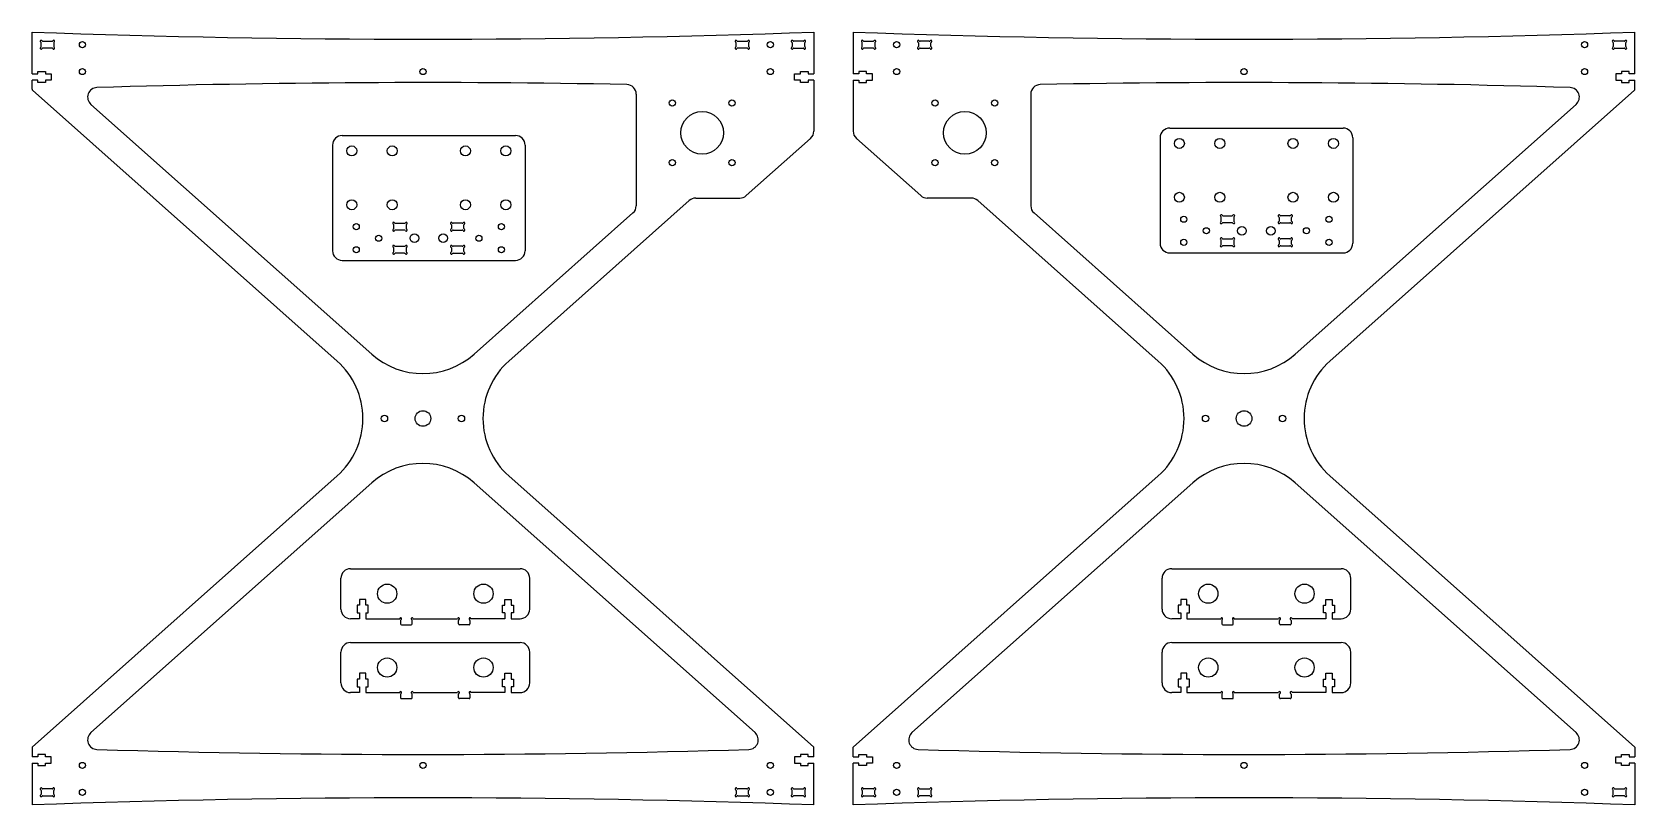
# Model space of a CAD drawing. Extents: x -693 to 1358, y -529 to 19.
# Drawn here: x -693 to 139, y -402 to 0 of the extents above; entities that cross this region are included whole.
import ezdxf

# ---------------------------------------------------------------- set-up
doc = ezdxf.new("R2010")
doc.units = 0
doc.layers.get('0').update_dxf_attribs({"linetype": 'CONTINUOUS'})

msp = doc.modelspace()

# ---------------------------------------------------------------- linework, layer by layer
at = {"color": 7, "linetype": 'CONTINUOUS'}
for p, q in [((-693.24, -21.81), (-693.24, 0)), ((-287.27, 0), (-287.27, -21.81)), ((-266.86, 0), (-266.86, -21.81)), ((139.1, -21.81), (139.1, 0)), ((-688.49, -7.52), (-688.49, -5.65)), ((-687.62, -4.79), (-682.85, -4.79)), ((-681.99, -5.65), (-681.99, -7.52)), ((-327.66, -7.52), (-327.66, -5.65)), ((-326.79, -4.79), (-322.03, -4.79)), ((-321.16, -5.65), (-321.16, -7.52)), ((-298.52, -5.65), (-298.52, -7.52)), ((-292.89, -4.79), (-297.66, -4.79)), ((-292.02, -7.52), (-292.02, -5.65)), ((-262.11, -7.52), (-262.11, -5.65)), ((-261.25, -4.79), (-256.48, -4.79)), ((-255.61, -5.65), (-255.61, -7.52)), ((-232.97, -5.65), (-232.97, -7.52)), ((-227.34, -4.79), (-232.11, -4.79)), ((-226.47, -7.52), (-226.47, -5.65)), ((127.85, -5.65), (127.85, -7.52)), ((133.49, -4.79), (128.72, -4.79)), ((134.35, -7.52), (134.35, -5.65)), ((-682.85, -8.39), (-687.62, -8.39)), ((-322.03, -8.39), (-326.79, -8.39)), ((-297.66, -8.39), (-292.89, -8.39)), ((-256.48, -8.39), (-261.25, -8.39)), ((-232.11, -8.39), (-227.34, -8.39)), ((128.72, -8.39), (133.49, -8.39)), ((-693.24, -21.81), (-690.24, -21.81)), ((-690.24, -21.81), (-690.24, -20.54)), ((-690.24, -20.54), (-686.24, -20.54)), ((-686.24, -20.54), (-686.24, -21.81)), ((-686.24, -21.81), (-683.24, -21.81)), ((-683.24, -21.81), (-683.24, -25.01)), ((-297.27, -25.01), (-297.27, -21.81)), ((-297.27, -21.81), (-294.27, -21.81)), ((-294.27, -21.81), (-294.27, -20.54)), ((-294.27, -20.54), (-290.27, -20.54)), ((-290.27, -20.54), (-290.27, -21.81)), ((-290.27, -21.81), (-287.27, -21.81)), ((-263.86, -21.81), (-266.86, -21.81)), ((-259.86, -20.54), (-263.86, -20.54)), ((-263.86, -20.54), (-263.86, -21.81)), ((-259.86, -21.81), (-259.86, -20.54)), ((-256.86, -21.81), (-259.86, -21.81)), ((-256.86, -25.01), (-256.86, -21.81)), ((132.1, -21.81), (129.1, -21.81)), ((129.1, -21.81), (129.1, -25.01)), ((136.1, -20.54), (132.1, -20.54)), ((132.1, -20.54), (132.1, -21.81)), ((136.1, -21.81), (136.1, -20.54)), ((139.1, -21.81), (136.1, -21.81)), ((-693.24, -29.78), (-693.24, -25.01)), ((-690.24, -25.01), (-693.24, -25.01)), ((-690.24, -26.28), (-690.24, -25.01)), ((-686.24, -26.28), (-690.24, -26.28)), ((-683.24, -25.01), (-686.24, -25.01)), ((-686.24, -25.01), (-686.24, -26.28)), ((-294.27, -25.01), (-297.27, -25.01)), ((-294.27, -26.28), (-294.27, -25.01)), ((-290.27, -26.28), (-294.27, -26.28)), ((-287.27, -25.01), (-290.27, -25.01)), ((-290.27, -25.01), (-290.27, -26.28)), ((-287.27, -25.01), (-287.27, -51.56)), ((-266.86, -25.01), (-266.86, -51.56)), ((-266.86, -25.01), (-263.86, -25.01)), ((-263.86, -25.01), (-263.86, -26.28)), ((-263.86, -26.28), (-259.86, -26.28)), ((-259.86, -25.01), (-256.86, -25.01)), ((-259.86, -26.28), (-259.86, -25.01)), ((129.1, -25.01), (132.1, -25.01)), ((132.1, -25.01), (132.1, -26.28)), ((132.1, -26.28), (136.1, -26.28)), ((136.1, -26.28), (136.1, -25.01)), ((136.1, -25.01), (139.1, -25.01)), ((139.1, -29.78), (139.1, -25.01)), ((-504.6, -99.38), (-499.83, -99.38)), ((-469.83, -99.38), (-474.6, -99.38)), ((-75.71, -98.25), (-75.71, -96.38)), ((-74.84, -95.51), (-70.07, -95.51)), ((-70.07, -99.11), (-74.84, -99.11)), ((-69.21, -96.38), (-69.21, -98.25)), ((-45.71, -96.38), (-45.71, -98.25)), ((-40.07, -95.51), (-44.84, -95.51)), ((-44.84, -99.11), (-40.07, -99.11)), ((-39.21, -98.25), (-39.21, -96.38)), ((-505.46, -102.11), (-505.46, -100.25)), ((-499.83, -102.98), (-504.6, -102.98)), ((-498.96, -100.25), (-498.96, -102.11)), ((-475.46, -100.25), (-475.46, -102.11)), ((-474.6, -102.98), (-469.83, -102.98)), ((-468.96, -102.11), (-468.96, -100.25)), ((-74.84, -107.51), (-70.07, -107.51)), ((-40.07, -107.51), (-44.84, -107.51)), ((-505.46, -114.11), (-505.46, -112.25)), ((-504.6, -111.38), (-499.83, -111.38)), ((-499.83, -114.98), (-504.6, -114.98)), ((-498.96, -112.25), (-498.96, -114.11)), ((-475.46, -112.25), (-475.46, -114.11)), ((-469.83, -111.38), (-474.6, -111.38)), ((-474.6, -114.98), (-469.83, -114.98)), ((-468.96, -114.11), (-468.96, -112.25)), ((-102.46, -114.81), (-12.46, -114.81)), ((-75.71, -110.25), (-75.71, -108.38)), ((-70.07, -111.11), (-74.84, -111.11)), ((-69.21, -108.38), (-69.21, -110.25)), ((-45.71, -108.38), (-45.71, -110.25)), ((-44.84, -111.11), (-40.07, -111.11)), ((-39.21, -110.25), (-39.21, -108.38)), ((-532.21, -118.68), (-442.21, -118.68)), ((-523.13, -297.94), (-524.4, -297.94)), ((-524.4, -297.94), (-524.4, -301.94)), ((-519.93, -294.94), (-523.13, -294.94)), ((-523.13, -294.94), (-523.13, -297.94)), ((-519.93, -297.94), (-519.93, -294.94)), ((-518.66, -297.94), (-519.93, -297.94)), ((-518.66, -301.94), (-518.66, -297.94)), ((-449, -301.94), (-449, -297.94)), ((-449, -297.94), (-447.73, -297.94)), ((-447.73, -297.94), (-447.73, -294.94)), ((-447.73, -294.94), (-444.53, -294.94)), ((-444.53, -294.94), (-444.53, -297.94)), ((-444.53, -297.94), (-443.26, -297.94)), ((-443.26, -297.94), (-443.26, -301.94)), ((-96.76, -297.94), (-98.03, -297.94)), ((-98.03, -297.94), (-98.03, -301.94)), ((-93.56, -294.94), (-96.76, -294.94)), ((-96.76, -294.94), (-96.76, -297.94)), ((-93.56, -297.94), (-93.56, -294.94)), ((-92.29, -297.94), (-93.56, -297.94)), ((-92.29, -301.94), (-92.29, -297.94)), ((-22.63, -301.94), (-22.63, -297.94)), ((-22.63, -297.94), (-21.36, -297.94)), ((-21.36, -297.94), (-21.36, -294.94)), ((-21.36, -294.94), (-18.16, -294.94)), ((-18.16, -294.94), (-18.16, -297.94)), ((-18.16, -297.94), (-16.89, -297.94)), ((-16.89, -297.94), (-16.89, -301.94)), ((-524.4, -301.94), (-523.13, -301.94)), ((-519.93, -301.94), (-518.66, -301.94)), ((-501.83, -305.81), (-501.83, -307.62)), ((-495.83, -307.62), (-495.83, -305.81)), ((-471.83, -307.62), (-471.83, -305.81)), ((-465.83, -305.81), (-465.83, -307.62)), ((-447.73, -301.94), (-449, -301.94)), ((-443.26, -301.94), (-444.53, -301.94)), ((-98.03, -301.94), (-96.76, -301.94)), ((-93.56, -301.94), (-92.29, -301.94)), ((-75.46, -305.81), (-75.46, -307.62)), ((-69.46, -307.62), (-69.46, -305.81)), ((-45.46, -307.62), (-45.46, -305.81)), ((-39.46, -305.81), (-39.46, -307.62)), ((-21.36, -301.94), (-22.63, -301.94)), ((-16.89, -301.94), (-18.16, -301.94)), ((-501.33, -308.12), (-496.33, -308.12)), ((-466.33, -308.12), (-471.33, -308.12)), ((-74.96, -308.12), (-69.96, -308.12)), ((-39.96, -308.12), (-44.96, -308.12)), ((-523.13, -336.33), (-524.4, -336.33)), ((-524.4, -336.33), (-524.4, -340.33)), ((-524.4, -340.33), (-523.13, -340.33)), ((-519.93, -333.33), (-523.13, -333.33)), ((-523.13, -333.33), (-523.13, -336.33)), ((-519.93, -336.33), (-519.93, -333.33)), ((-518.66, -336.33), (-519.93, -336.33)), ((-519.93, -340.33), (-518.66, -340.33)), ((-518.66, -340.33), (-518.66, -336.33)), ((-449, -340.33), (-449, -336.33)), ((-449, -336.33), (-447.73, -336.33)), ((-447.73, -340.33), (-449, -340.33)), ((-447.73, -336.33), (-447.73, -333.33)), ((-447.73, -333.33), (-444.53, -333.33)), ((-444.53, -333.33), (-444.53, -336.33)), ((-444.53, -336.33), (-443.26, -336.33)), ((-443.26, -340.33), (-444.53, -340.33)), ((-443.26, -336.33), (-443.26, -340.33)), ((-96.76, -336.33), (-98.03, -336.33)), ((-98.03, -336.33), (-98.03, -340.33)), ((-98.03, -340.33), (-96.76, -340.33)), ((-93.56, -333.33), (-96.76, -333.33)), ((-96.76, -333.33), (-96.76, -336.33)), ((-93.56, -336.33), (-93.56, -333.33)), ((-92.29, -336.33), (-93.56, -336.33)), ((-93.56, -340.33), (-92.29, -340.33)), ((-92.29, -340.33), (-92.29, -336.33)), ((-22.63, -340.33), (-22.63, -336.33)), ((-22.63, -336.33), (-21.36, -336.33)), ((-21.36, -340.33), (-22.63, -340.33)), ((-21.36, -336.33), (-21.36, -333.33)), ((-21.36, -333.33), (-18.16, -333.33)), ((-18.16, -333.33), (-18.16, -336.33)), ((-18.16, -336.33), (-16.89, -336.33)), ((-16.89, -340.33), (-18.16, -340.33)), ((-16.89, -336.33), (-16.89, -340.33)), ((-501.83, -344.2), (-501.83, -346)), ((-501.33, -346.5), (-496.33, -346.5)), ((-495.83, -346), (-495.83, -344.2)), ((-471.83, -346), (-471.83, -344.2)), ((-466.33, -346.5), (-471.33, -346.5)), ((-465.83, -344.2), (-465.83, -346)), ((-75.46, -344.2), (-75.46, -346)), ((-74.96, -346.5), (-69.96, -346.5)), ((-69.46, -346), (-69.46, -344.2)), ((-45.46, -346), (-45.46, -344.2)), ((-39.96, -346.5), (-44.96, -346.5)), ((-39.46, -344.2), (-39.46, -346)), ((-693.24, -371.76), (-693.24, -376.75)), ((-287.27, -376.75), (-287.27, -371.76)), ((-266.86, -376.75), (-266.86, -371.76)), ((139.1, -371.76), (139.1, -376.75)), ((-690.24, -376.75), (-693.24, -376.75)), ((-693.24, -379.95), (-690.24, -379.95)), ((-693.24, -379.95), (-693.24, -401.76)), ((-686.24, -375.48), (-690.24, -375.48)), ((-690.24, -375.48), (-690.24, -376.75)), ((-690.24, -379.95), (-690.24, -381.22)), ((-690.24, -381.22), (-686.24, -381.22)), ((-686.24, -376.75), (-686.24, -375.48)), ((-683.24, -376.75), (-686.24, -376.75)), ((-686.24, -379.95), (-683.24, -379.95)), ((-686.24, -381.22), (-686.24, -379.95)), ((-683.24, -379.95), (-683.24, -376.75)), ((-297.27, -376.75), (-297.27, -379.95)), ((-294.27, -376.75), (-297.27, -376.75)), ((-297.27, -379.95), (-294.27, -379.95)), ((-294.27, -375.48), (-294.27, -376.75)), ((-290.27, -375.48), (-294.27, -375.48)), ((-294.27, -379.95), (-294.27, -381.22)), ((-294.27, -381.22), (-290.27, -381.22)), ((-290.27, -376.75), (-290.27, -375.48)), ((-287.27, -376.75), (-290.27, -376.75)), ((-290.27, -379.95), (-287.27, -379.95)), ((-290.27, -381.22), (-290.27, -379.95)), ((-287.27, -401.76), (-287.27, -379.95)), ((-266.86, -376.75), (-263.86, -376.75)), ((-266.86, -401.76), (-266.86, -379.95)), ((-263.86, -379.95), (-266.86, -379.95)), ((-263.86, -375.48), (-259.86, -375.48)), ((-263.86, -376.75), (-263.86, -375.48)), ((-263.86, -381.22), (-263.86, -379.95)), ((-259.86, -381.22), (-263.86, -381.22)), ((-259.86, -375.48), (-259.86, -376.75)), ((-259.86, -376.75), (-256.86, -376.75)), ((-259.86, -379.95), (-259.86, -381.22)), ((-256.86, -379.95), (-259.86, -379.95)), ((-256.86, -376.75), (-256.86, -379.95)), ((129.1, -376.75), (132.1, -376.75)), ((129.1, -379.95), (129.1, -376.75)), ((132.1, -379.95), (129.1, -379.95)), ((132.1, -375.48), (136.1, -375.48)), ((132.1, -376.75), (132.1, -375.48)), ((132.1, -381.22), (132.1, -379.95)), ((136.1, -381.22), (132.1, -381.22)), ((136.1, -375.48), (136.1, -376.75)), ((136.1, -376.75), (139.1, -376.75)), ((136.1, -379.95), (136.1, -381.22)), ((139.1, -379.95), (136.1, -379.95)), ((139.1, -379.95), (139.1, -401.76)), ((-688.49, -394.24), (-688.49, -396.1)), ((-682.85, -393.37), (-687.62, -393.37)), ((-687.62, -396.97), (-682.85, -396.97)), ((-681.99, -396.1), (-681.99, -394.24)), ((-327.66, -394.24), (-327.66, -396.1)), ((-322.03, -393.37), (-326.79, -393.37)), ((-326.79, -396.97), (-322.03, -396.97)), ((-321.16, -396.1), (-321.16, -394.24)), ((-298.52, -396.1), (-298.52, -394.24)), ((-297.66, -393.37), (-292.89, -393.37)), ((-292.89, -396.97), (-297.66, -396.97)), ((-292.02, -394.24), (-292.02, -396.1)), ((-262.11, -394.24), (-262.11, -396.1)), ((-256.48, -393.37), (-261.25, -393.37)), ((-261.25, -396.97), (-256.48, -396.97)), ((-255.61, -396.1), (-255.61, -394.24)), ((-232.97, -396.1), (-232.97, -394.24)), ((-232.11, -393.37), (-227.34, -393.37)), ((-227.34, -396.97), (-232.11, -396.97)), ((-226.47, -394.24), (-226.47, -396.1)), ((127.85, -396.1), (127.85, -394.24)), ((128.72, -393.37), (133.49, -393.37)), ((133.49, -396.97), (128.72, -396.97)), ((134.35, -394.24), (134.35, -396.1))]:
    msp.add_line(p, q, dxfattribs=at)
for p, q in [((-534.82, -171), (-693.07, -30.15)), ((-379.52, -32.29), (-379.52, -90.29)), ((-174.61, -32.29), (-174.61, -90.29)), ((-19.31, -171), (138.93, -30.15)), ((-662.7, -37.6), (-516.85, -167.42)), ((108.56, -37.6), (-37.29, -167.42)), ((-102.46, -49.91), (-12.46, -49.91)), ((-532.21, -53.78), (-442.21, -53.78)), ((-322.37, -85.04), (-288.95, -55.29)), ((-231.76, -85.04), (-265.19, -55.29)), ((-107.46, -54.91), (-107.46, -109.81)), ((-7.46, -54.91), (-7.46, -109.81)), ((-537.21, -58.78), (-537.21, -113.68)), ((-437.21, -58.78), (-437.21, -113.68)), ((-445.68, -171), (-351.95, -87.57)), ((-348.63, -86.31), (-325.7, -86.31)), ((-205.5, -86.31), (-228.44, -86.31)), ((-108.45, -171), (-202.18, -87.57)), ((-381.2, -94.02), (-463.66, -167.42)), ((-172.93, -94.02), (-90.47, -167.42)), ((-534.82, -230.76), (-693.24, -371.76)), ((-445.68, -230.76), (-287.27, -371.76)), ((-108.45, -230.76), (-266.86, -371.76)), ((-19.31, -230.76), (139.1, -371.76)), ((-662.7, -364.16), (-516.85, -234.34)), ((-317.81, -364.16), (-463.66, -234.34)), ((-236.33, -364.16), (-90.47, -234.34)), ((108.56, -364.16), (-37.29, -234.34)), ((-527.83, -278.94), (-439.83, -278.94)), ((-101.46, -278.94), (-13.46, -278.94)), ((-532.83, -299.94), (-532.83, -283.94)), ((-434.83, -299.94), (-434.83, -283.94)), ((-106.46, -299.94), (-106.46, -283.94)), ((-8.46, -299.94), (-8.46, -283.94)), ((-523.13, -304.94), (-527.83, -304.94)), ((-523.13, -301.94), (-523.13, -304.94)), ((-519.93, -301.94), (-519.93, -304.94)), ((-519.93, -304.94), (-502.33, -304.94)), ((-508.83, -304.94), (-502.33, -304.94)), ((-495.33, -304.94), (-472.33, -304.94)), ((-458.83, -304.94), (-465.33, -304.94)), ((-447.73, -304.94), (-465.33, -304.94)), ((-447.73, -301.94), (-447.73, -304.94)), ((-444.53, -301.94), (-444.53, -304.94)), ((-444.53, -304.94), (-439.83, -304.94)), ((-96.76, -304.94), (-101.46, -304.94)), ((-96.76, -301.94), (-96.76, -304.94)), ((-93.56, -301.94), (-93.56, -304.94)), ((-93.56, -304.94), (-75.96, -304.94)), ((-82.46, -304.94), (-75.96, -304.94)), ((-68.96, -304.94), (-45.96, -304.94)), ((-32.46, -304.94), (-38.96, -304.94)), ((-21.36, -304.94), (-38.96, -304.94)), ((-21.36, -301.94), (-21.36, -304.94)), ((-18.16, -301.94), (-18.16, -304.94)), ((-18.16, -304.94), (-13.46, -304.94)), ((-532.83, -338.33), (-532.83, -322.33)), ((-527.83, -317.33), (-439.83, -317.33)), ((-434.83, -338.33), (-434.83, -322.33)), ((-106.46, -338.33), (-106.46, -322.33)), ((-101.46, -317.33), (-13.46, -317.33)), ((-8.46, -338.33), (-8.46, -322.33)), ((-523.13, -340.33), (-523.13, -343.33)), ((-519.93, -340.33), (-519.93, -343.33)), ((-447.73, -340.33), (-447.73, -343.33)), ((-444.53, -340.33), (-444.53, -343.33)), ((-96.76, -340.33), (-96.76, -343.33)), ((-93.56, -340.33), (-93.56, -343.33)), ((-21.36, -340.33), (-21.36, -343.33)), ((-18.16, -340.33), (-18.16, -343.33)), ((-523.13, -343.33), (-527.83, -343.33)), ((-519.93, -343.33), (-502.33, -343.33)), ((-508.83, -343.33), (-502.33, -343.33)), ((-495.33, -343.33), (-472.33, -343.33)), ((-458.83, -343.33), (-465.33, -343.33)), ((-447.73, -343.33), (-465.33, -343.33)), ((-444.53, -343.33), (-439.83, -343.33)), ((-96.76, -343.33), (-101.46, -343.33)), ((-93.56, -343.33), (-75.96, -343.33)), ((-82.46, -343.33), (-75.96, -343.33)), ((-68.96, -343.33), (-45.96, -343.33)), ((-32.46, -343.33), (-38.96, -343.33)), ((-21.36, -343.33), (-38.96, -343.33)), ((-18.16, -343.33), (-13.46, -343.33))]:
    msp.add_line(p, q)
for centre, radius in [((-667.06, -6.59), 1.6), ((-309.84, -6.59), 1.6), ((-244.29, -6.59), 1.6), ((112.93, -6.59), 1.6), ((-667.06, -20.54), 1.6), ((-490.25, -20.54), 1.6), ((-309.84, -20.54), 1.6), ((-244.29, -20.54), 1.6), ((-63.88, -20.54), 1.6), ((112.93, -20.54), 1.6), ((-360.79, -36.87), 1.6), ((-345.29, -52.37), 11.1), ((-329.79, -36.87), 1.6), ((-224.34, -36.87), 1.6), ((-208.84, -52.37), 11.1), ((-193.34, -36.87), 1.6), ((-360.79, -67.87), 1.6), ((-329.79, -67.87), 1.6), ((-224.34, -67.87), 1.6), ((-193.34, -67.87), 1.6), ((-524.91, -101.18), 1.6), ((-449.51, -101.18), 1.6), ((-95.16, -97.31), 1.6), ((-19.76, -97.31), 1.6), ((-513.21, -107.18), 1.6), ((-494.71, -107.18), 2.25), ((-479.71, -107.18), 2.25), ((-461.21, -107.18), 1.6), ((-95.16, -109.31), 1.6), ((-83.46, -103.31), 1.6), ((-64.96, -103.31), 2.25), ((-49.96, -103.31), 2.25), ((-31.46, -103.31), 1.6), ((-19.76, -109.31), 1.6), ((-524.91, -113.18), 1.6), ((-449.51, -113.18), 1.6), ((-667.06, -381.22), 1.6), ((-490.25, -381.22), 1.6), ((-309.84, -381.22), 1.6), ((-244.29, -381.22), 1.6), ((-63.88, -381.22), 1.6), ((112.93, -381.22), 1.6), ((-667.06, -395.17), 1.6), ((-309.84, -395.17), 1.6), ((-244.29, -395.17), 1.6), ((112.93, -395.17), 1.6)]:
    msp.add_circle(centre, radius, dxfattribs=at)
for centre, radius in [((-97.46, -57.91), 2.6), ((-76.46, -57.91), 2.6), ((-38.46, -57.91), 2.6), ((-17.46, -57.91), 2.6), ((-527.21, -61.78), 2.6), ((-506.21, -61.78), 2.6), ((-468.21, -61.78), 2.6), ((-447.21, -61.78), 2.6), ((-527.21, -89.78), 2.6), ((-506.21, -89.78), 2.6), ((-468.21, -89.78), 2.6), ((-447.21, -89.78), 2.6), ((-97.46, -85.91), 2.6), ((-76.46, -85.91), 2.6), ((-38.46, -85.91), 2.6), ((-17.46, -85.91), 2.6), ((-510.25, -200.88), 1.65), ((-490.25, -200.88), 4.05), ((-470.25, -200.88), 1.65), ((-83.88, -200.88), 1.65), ((-63.88, -200.88), 4.05), ((-43.88, -200.88), 1.65), ((-508.83, -291.94), 5), ((-458.83, -291.94), 5), ((-82.46, -291.94), 5), ((-32.46, -291.94), 5), ((-508.83, -330.33), 5), ((-458.83, -330.33), 5), ((-82.46, -330.33), 5), ((-32.46, -330.33), 5)]:
    msp.add_circle(centre, radius)
for centre, radius, start, end in [((-490.25, 5533.31), 5537.03, 267.89912, 272.10088), ((-63.88, 5533.31), 5537.03, 267.89912, 272.10088), ((-688.49, -4.79), 0.5, 30, 240), ((-688.49, -8.39), 0.5, 120, 330), ((-688.99, -5.65), 0.5, 0, 60), ((-688.99, -7.52), 0.5, 300, 0), ((-687.62, -4.29), 0.5, 210, 270), ((-682.85, -4.29), 0.5, 270, 330), ((-681.99, -4.79), 0.5, 300, 150), ((-681.99, -8.39), 0.5, 210, 60), ((-681.49, -5.65), 0.5, 120, 180), ((-681.49, -7.52), 0.5, 180, 240), ((-327.66, -4.79), 0.5, 30, 240), ((-327.66, -8.39), 0.5, 120, 330), ((-328.16, -5.65), 0.5, 0, 60), ((-328.16, -7.52), 0.5, 300, 0), ((-326.79, -4.29), 0.5, 210, 270), ((-322.03, -4.29), 0.5, 270, 330), ((-321.16, -4.79), 0.5, 300, 150), ((-321.16, -8.39), 0.5, 210, 60), ((-320.66, -5.65), 0.5, 120, 180), ((-320.66, -7.52), 0.5, 180, 240), ((-298.52, -4.79), 0.5, 30, 240), ((-298.52, -8.39), 0.5, 120, 330), ((-299.02, -5.65), 0.5, 0, 60), ((-299.02, -7.52), 0.5, 300, 0), ((-297.66, -4.29), 0.5, 210, 270), ((-292.89, -4.29), 0.5, 270, 330), ((-292.02, -4.79), 0.5, 300, 150), ((-292.02, -8.39), 0.5, 210, 60), ((-291.52, -5.65), 0.5, 120, 180), ((-291.52, -7.52), 0.5, 180, 240), ((-262.11, -4.79), 0.5, 30, 240), ((-262.11, -8.39), 0.5, 120, 330), ((-262.61, -5.65), 0.5, 0, 60), ((-262.61, -7.52), 0.5, 300, 0), ((-261.25, -4.29), 0.5, 210, 270), ((-256.48, -4.29), 0.5, 270, 330), ((-255.61, -4.79), 0.5, 300, 150), ((-255.61, -8.39), 0.5, 210, 60), ((-255.11, -5.65), 0.5, 120, 180), ((-255.11, -7.52), 0.5, 180, 240), ((-232.97, -4.79), 0.5, 30, 240), ((-232.97, -8.39), 0.5, 120, 330), ((-233.47, -5.65), 0.5, 0, 60), ((-233.47, -7.52), 0.5, 300, 0), ((-232.11, -4.29), 0.5, 210, 270), ((-227.34, -4.29), 0.5, 270, 330), ((-226.47, -4.79), 0.5, 300, 150), ((-226.47, -8.39), 0.5, 210, 60), ((-225.97, -5.65), 0.5, 120, 180), ((-225.97, -7.52), 0.5, 180, 240), ((127.85, -4.79), 0.5, 30, 240), ((127.85, -8.39), 0.5, 120, 330), ((127.35, -5.65), 0.5, 0, 60), ((127.35, -7.52), 0.5, 300, 0), ((128.72, -4.29), 0.5, 210, 270), ((133.49, -4.29), 0.5, 270, 330), ((134.35, -4.79), 0.5, 300, 150), ((134.35, -8.39), 0.5, 210, 60), ((134.85, -5.65), 0.5, 120, 180), ((134.85, -7.52), 0.5, 180, 240), ((-687.62, -8.89), 0.5, 90, 150), ((-682.85, -8.89), 0.5, 30, 90), ((-326.79, -8.89), 0.5, 90, 150), ((-322.03, -8.89), 0.5, 30, 90), ((-297.66, -8.89), 0.5, 90, 150), ((-292.89, -8.89), 0.5, 30, 90), ((-261.25, -8.89), 0.5, 90, 150), ((-256.48, -8.89), 0.5, 30, 90), ((-232.11, -8.89), 0.5, 90, 150), ((-227.34, -8.89), 0.5, 30, 90), ((128.72, -8.89), 0.5, 90, 150), ((133.49, -8.89), 0.5, 30, 90), ((-490.25, -5563.31), 5537.03, 88.90489, 91.75187), ((-63.88, -5563.31), 5537.03, 88.24813, 91.09511), ((-505.46, -99.38), 0.5, 30, 240), ((-505.96, -100.25), 0.5, 0, 60), ((-504.6, -98.88), 0.5, 210, 270), ((-499.83, -98.88), 0.5, 270, 330), ((-498.96, -99.38), 0.5, 300, 150), ((-498.46, -100.25), 0.5, 120, 180), ((-475.46, -99.38), 0.5, 30, 240), ((-475.96, -100.25), 0.5, 0, 60), ((-474.6, -98.88), 0.5, 210, 270), ((-469.83, -98.88), 0.5, 270, 330), ((-468.96, -99.38), 0.5, 300, 150), ((-468.46, -100.25), 0.5, 120, 180), ((-75.71, -95.51), 0.5, 30, 240), ((-75.71, -99.11), 0.5, 120, 330), ((-76.21, -96.38), 0.5, 0, 60), ((-76.21, -98.25), 0.5, 300, 0), ((-74.84, -95.01), 0.5, 210, 270), ((-74.84, -99.61), 0.5, 90, 150), ((-70.07, -95.01), 0.5, 270, 330), ((-70.07, -99.61), 0.5, 30, 90), ((-69.21, -95.51), 0.5, 300, 150), ((-69.21, -99.11), 0.5, 210, 60), ((-68.71, -96.38), 0.5, 120, 180), ((-68.71, -98.25), 0.5, 180, 240), ((-45.71, -95.51), 0.5, 30, 240), ((-45.71, -99.11), 0.5, 120, 330), ((-46.21, -96.38), 0.5, 0, 60), ((-46.21, -98.25), 0.5, 300, 0), ((-44.84, -95.01), 0.5, 210, 270), ((-44.84, -99.61), 0.5, 90, 150), ((-40.07, -95.01), 0.5, 270, 330), ((-40.07, -99.61), 0.5, 30, 90), ((-39.21, -95.51), 0.5, 300, 150), ((-39.21, -99.11), 0.5, 210, 60), ((-38.71, -96.38), 0.5, 120, 180), ((-38.71, -98.25), 0.5, 180, 240), ((-505.46, -102.98), 0.5, 120, 330), ((-505.96, -102.11), 0.5, 300, 0), ((-504.6, -103.48), 0.5, 90, 150), ((-499.83, -103.48), 0.5, 30, 90), ((-498.96, -102.98), 0.5, 210, 60), ((-498.46, -102.11), 0.5, 180, 240), ((-475.46, -102.98), 0.5, 120, 330), ((-475.96, -102.11), 0.5, 300, 0), ((-474.6, -103.48), 0.5, 90, 150), ((-469.83, -103.48), 0.5, 30, 90), ((-468.96, -102.98), 0.5, 210, 60), ((-468.46, -102.11), 0.5, 180, 240), ((-75.71, -107.51), 0.5, 30, 240), ((-76.21, -108.38), 0.5, 0, 60), ((-74.84, -107.01), 0.5, 210, 270), ((-70.07, -107.01), 0.5, 270, 330), ((-69.21, -107.51), 0.5, 300, 150), ((-68.71, -108.38), 0.5, 120, 180), ((-45.71, -107.51), 0.5, 30, 240), ((-46.21, -108.38), 0.5, 0, 60), ((-44.84, -107.01), 0.5, 210, 270), ((-40.07, -107.01), 0.5, 270, 330), ((-39.21, -107.51), 0.5, 300, 150), ((-38.71, -108.38), 0.5, 120, 180), ((-505.46, -111.38), 0.5, 30, 240), ((-505.46, -114.98), 0.5, 120, 330), ((-505.96, -112.25), 0.5, 0, 60), ((-505.96, -114.11), 0.5, 300, 0), ((-504.6, -110.88), 0.5, 210, 270), ((-504.6, -115.48), 0.5, 90, 150), ((-499.83, -110.88), 0.5, 270, 330), ((-499.83, -115.48), 0.5, 30, 90), ((-498.96, -111.38), 0.5, 300, 150), ((-498.96, -114.98), 0.5, 210, 60), ((-498.46, -112.25), 0.5, 120, 180), ((-498.46, -114.11), 0.5, 180, 240), ((-475.46, -111.38), 0.5, 30, 240), ((-475.46, -114.98), 0.5, 120, 330), ((-475.96, -112.25), 0.5, 0, 60), ((-475.96, -114.11), 0.5, 300, 0), ((-474.6, -110.88), 0.5, 210, 270), ((-474.6, -115.48), 0.5, 90, 150), ((-469.83, -110.88), 0.5, 270, 330), ((-469.83, -115.48), 0.5, 30, 90), ((-468.96, -111.38), 0.5, 300, 150), ((-468.96, -114.98), 0.5, 210, 60), ((-468.46, -112.25), 0.5, 120, 180), ((-468.46, -114.11), 0.5, 180, 240), ((-75.71, -111.11), 0.5, 120, 330), ((-76.21, -110.25), 0.5, 300, 0), ((-74.84, -111.61), 0.5, 90, 150), ((-70.07, -111.61), 0.5, 30, 90), ((-69.21, -111.11), 0.5, 210, 60), ((-68.71, -110.25), 0.5, 180, 240), ((-45.71, -111.11), 0.5, 120, 330), ((-46.21, -110.25), 0.5, 300, 0), ((-44.84, -111.61), 0.5, 90, 150), ((-40.07, -111.61), 0.5, 30, 90), ((-39.21, -111.11), 0.5, 210, 60), ((-38.71, -110.25), 0.5, 180, 240), ((-501.83, -304.94), 0.5, 300, 180), ((-501.33, -305.81), 0.5, 120, 180), ((-501.33, -307.62), 0.5, 180, 270), ((-495.83, -304.94), 0.5, 0, 240), ((-496.33, -307.62), 0.5, 270, 0), ((-496.33, -305.81), 0.5, 0, 60), ((-471.83, -304.94), 0.5, 300, 180), ((-471.33, -305.81), 0.5, 120, 180), ((-471.33, -307.62), 0.5, 180, 270), ((-465.83, -304.94), 0.5, 0, 240), ((-466.33, -307.62), 0.5, 270, 0), ((-466.33, -305.81), 0.5, 0, 60), ((-75.46, -304.94), 0.5, 300, 180), ((-74.96, -305.81), 0.5, 120, 180), ((-74.96, -307.62), 0.5, 180, 270), ((-69.46, -304.94), 0.5, 0, 240), ((-69.96, -307.62), 0.5, 270, 0), ((-69.96, -305.81), 0.5, 0, 60), ((-45.46, -304.94), 0.5, 300, 180), ((-44.96, -305.81), 0.5, 120, 180), ((-44.96, -307.62), 0.5, 180, 270), ((-39.46, -304.94), 0.5, 0, 240), ((-39.96, -307.62), 0.5, 270, 0), ((-39.96, -305.81), 0.5, 0, 60), ((-501.83, -343.33), 0.5, 300, 180), ((-501.33, -344.2), 0.5, 120, 180), ((-501.33, -346), 0.5, 180, 270), ((-495.83, -343.33), 0.5, 0, 240), ((-496.33, -346), 0.5, 270, 0), ((-496.33, -344.2), 0.5, 0, 60), ((-471.83, -343.33), 0.5, 300, 180), ((-471.33, -344.2), 0.5, 120, 180), ((-471.33, -346), 0.5, 180, 270), ((-465.83, -343.33), 0.5, 0, 240), ((-466.33, -346), 0.5, 270, 0), ((-466.33, -344.2), 0.5, 0, 60), ((-75.46, -343.33), 0.5, 300, 180), ((-74.96, -344.2), 0.5, 120, 180), ((-74.96, -346), 0.5, 180, 270), ((-69.46, -343.33), 0.5, 0, 240), ((-69.96, -346), 0.5, 270, 0), ((-69.96, -344.2), 0.5, 0, 60), ((-45.46, -343.33), 0.5, 300, 180), ((-44.96, -344.2), 0.5, 120, 180), ((-44.96, -346), 0.5, 180, 270), ((-39.46, -343.33), 0.5, 0, 240), ((-39.96, -346), 0.5, 270, 0), ((-39.96, -344.2), 0.5, 0, 60), ((-490.25, 5161.55), 5537.03, 268.24813, 271.75187), ((-63.88, 5161.55), 5537.03, 268.24813, 271.75187), ((-490.25, -5935.07), 5537.03, 87.89912, 92.10088), ((-688.49, -393.37), 0.5, 30, 240), ((-688.49, -396.97), 0.5, 120, 330), ((-688.99, -394.24), 0.5, 0, 60), ((-688.99, -396.1), 0.5, 300, 0), ((-687.62, -392.87), 0.5, 210, 270), ((-687.62, -397.47), 0.5, 90, 150), ((-682.85, -392.87), 0.5, 270, 330), ((-682.85, -397.47), 0.5, 30, 90), ((-681.99, -393.37), 0.5, 300, 150), ((-681.99, -396.97), 0.5, 210, 60), ((-681.49, -394.24), 0.5, 120, 180), ((-681.49, -396.1), 0.5, 180, 240), ((-327.66, -393.37), 0.5, 30, 240), ((-327.66, -396.97), 0.5, 120, 330), ((-328.16, -394.24), 0.5, 0, 60), ((-328.16, -396.1), 0.5, 300, 0), ((-326.79, -392.87), 0.5, 210, 270), ((-326.79, -397.47), 0.5, 90, 150), ((-322.03, -392.87), 0.5, 270, 330), ((-322.03, -397.47), 0.5, 30, 90), ((-321.16, -393.37), 0.5, 300, 150), ((-321.16, -396.97), 0.5, 210, 60), ((-320.66, -394.24), 0.5, 120, 180), ((-320.66, -396.1), 0.5, 180, 240), ((-298.52, -393.37), 0.5, 30, 240), ((-298.52, -396.97), 0.5, 120, 330), ((-299.02, -394.24), 0.5, 0, 60), ((-299.02, -396.1), 0.5, 300, 0), ((-297.66, -392.87), 0.5, 210, 270), ((-297.66, -397.47), 0.5, 90, 150), ((-292.89, -392.87), 0.5, 270, 330), ((-292.89, -397.47), 0.5, 30, 90), ((-292.02, -393.37), 0.5, 300, 150), ((-292.02, -396.97), 0.5, 210, 60), ((-291.52, -394.24), 0.5, 120, 180), ((-291.52, -396.1), 0.5, 180, 240), ((-63.88, -5935.07), 5537.03, 87.89912, 92.10088), ((-262.11, -393.37), 0.5, 30, 240), ((-262.11, -396.97), 0.5, 120, 330), ((-262.61, -394.24), 0.5, 0, 60), ((-262.61, -396.1), 0.5, 300, 0), ((-261.25, -392.87), 0.5, 210, 270), ((-261.25, -397.47), 0.5, 90, 150), ((-256.48, -392.87), 0.5, 270, 330), ((-256.48, -397.47), 0.5, 30, 90), ((-255.61, -393.37), 0.5, 300, 150), ((-255.61, -396.97), 0.5, 210, 60), ((-255.11, -394.24), 0.5, 120, 180), ((-255.11, -396.1), 0.5, 180, 240), ((-232.97, -393.37), 0.5, 30, 240), ((-232.97, -396.97), 0.5, 120, 330), ((-233.47, -394.24), 0.5, 0, 60), ((-233.47, -396.1), 0.5, 300, 0), ((-232.11, -392.87), 0.5, 210, 270), ((-232.11, -397.47), 0.5, 90, 150), ((-227.34, -392.87), 0.5, 270, 330), ((-227.34, -397.47), 0.5, 30, 90), ((-226.47, -393.37), 0.5, 300, 150), ((-226.47, -396.97), 0.5, 210, 60), ((-225.97, -394.24), 0.5, 120, 180), ((-225.97, -396.1), 0.5, 180, 240), ((127.85, -393.37), 0.5, 30, 240), ((127.85, -396.97), 0.5, 120, 330), ((127.35, -394.24), 0.5, 0, 60), ((127.35, -396.1), 0.5, 300, 0), ((128.72, -392.87), 0.5, 210, 270), ((128.72, -397.47), 0.5, 90, 150), ((133.49, -392.87), 0.5, 270, 330), ((133.49, -397.47), 0.5, 30, 90), ((134.35, -393.37), 0.5, 300, 150), ((134.35, -396.97), 0.5, 210, 60), ((134.85, -394.24), 0.5, 120, 180), ((134.85, -396.1), 0.5, 180, 240)]:
    msp.add_arc(centre, radius, start, end, dxfattribs=at)
for centre, radius, start, end in [((-692.74, -29.78), 0.5, 180, 228.32848), ((-659.37, -33.86), 5, 91.75187, 228.32848), ((-384.52, -32.29), 5, 0, 88.90489), ((-169.61, -32.29), 5, 91.09511, 180), ((105.24, -33.86), 5, 311.67152, 88.24813), ((138.6, -29.78), 0.5, 311.67152, 0), ((-102.46, -54.91), 5, 90, 180), ((-12.46, -54.91), 5, 0, 90), ((-532.21, -58.78), 5, 90, 180), ((-442.21, -58.78), 5, 0, 90), ((-292.27, -51.56), 5, 311.67152, 0), ((-261.86, -51.56), 5, 180, 228.32848), ((-384.52, -90.29), 5, 311.67152, 0), ((-348.63, -91.31), 5, 90, 131.67152), ((-325.7, -81.31), 5, 270, 311.67152), ((-228.44, -81.31), 5, 228.32848, 270), ((-205.5, -91.31), 5, 48.32848, 90), ((-169.61, -90.29), 5, 180, 228.32848), ((-532.21, -113.68), 5, 180, 270), ((-442.21, -113.68), 5, 270, 0), ((-102.46, -109.81), 5, 180, 270), ((-12.46, -109.81), 5, 270, 0), ((-561.42, -200.88), 40, 311.67152, 48.32848), ((-490.25, -137.54), 40, 228.32848, 311.67152), ((-419.09, -200.88), 40, 131.67152, 228.32848), ((-135.04, -200.88), 40, 311.67152, 48.32848), ((-63.88, -137.54), 40, 228.32848, 311.67152), ((7.28, -200.88), 40, 131.67152, 228.32848), ((-490.25, -264.22), 40, 48.32848, 131.67152), ((-63.88, -264.22), 40, 48.32848, 131.67152), ((-527.83, -283.94), 5, 90, 180), ((-439.83, -283.94), 5, 0, 90), ((-101.46, -283.94), 5, 90, 180), ((-13.46, -283.94), 5, 0, 90), ((-527.83, -299.94), 5, 180, 270), ((-439.83, -299.94), 5, 270, 0), ((-101.46, -299.94), 5, 180, 270), ((-13.46, -299.94), 5, 270, 0), ((-527.83, -322.33), 5, 90, 180), ((-439.83, -322.33), 5, 0, 90), ((-101.46, -322.33), 5, 90, 180), ((-13.46, -322.33), 5, 0, 90), ((-527.83, -338.33), 5, 180, 270), ((-439.83, -338.33), 5, 270, 0), ((-101.46, -338.33), 5, 180, 270), ((-13.46, -338.33), 5, 270, 0), ((-659.37, -367.89), 5, 131.67152, 268.24813), ((-321.13, -367.89), 5, 271.75187, 48.32848), ((-233, -367.89), 5, 131.67152, 268.24813), ((105.24, -367.89), 5, 271.75187, 48.32848)]:
    msp.add_arc(centre, radius, start, end)

doc.saveas('drawing.dxf')
